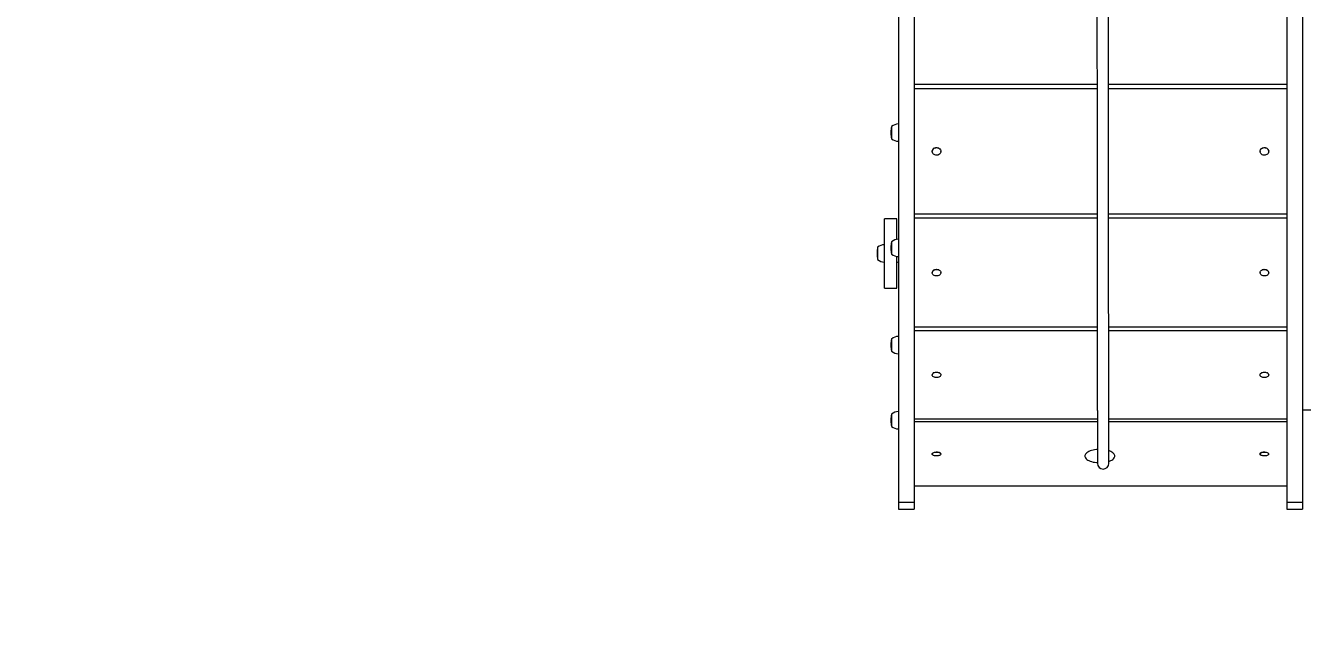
# Model space of a CAD drawing. Header units: millimetres. Extents: x -11024 to 8278, y -7837 to 5770.
# Drawn here: x -5625 to -3413, y -3212 to -2183 of the extents above; entities that cross this region are included whole.
import ezdxf

# ---------------------------------------------------------------- set-up
doc = ezdxf.new("R2010")
doc.units = ezdxf.units.MM
for name, color, linetype in [('DIKOM_ОБЪЕКТ', 7, 'Continuous'), ('DIKOM_РАЗМЕР_ЗОНА', 7, 'Continuous'), ('DIKOM_РАЗМЕР_ОБЪЕКТА', 7, 'Continuous')]:
    doc.layers.add(name, color=color, linetype=linetype)
doc.styles.add('style1', font='arial.ttf', dxfattribs={"width": 0.8})
doc.dimstyles.new('1-50', dxfattribs={"dimtxt": 300, "dimasz": 200, "dimexe": 100, "dimexo": 0, "dimgap": 100, "dimtad": 1, "dimtxsty": 'style1', "dimcen": 200, "dimclrd": 7, "dimclre": 7, "dimclrt": 7, "dimadec": 1, "dimazin": 2, "dimtfac": 1, "dimtmove": 0, "dimatfit": 2, "dimfxl": 0, "dimlwd": 25, "dimlwe": 18, "dimarcsym": 0})

# ---------------------------------------------------------------- blocks, each defined once
blk = doc.blocks.new('*D9')
at = {"layer": 'Defpoints', "color": 0, "transparency": 16777216}
for p in [(3740.7, 3707.5), (-8191.6, -3797.3), (-1076.1, -3797.3)]:
    blk.add_point(p, dxfattribs=at)
at = {"layer": 'DIKOM_РАЗМЕР_ОБЪЕКТА', "color": 7, "lineweight": 18, "transparency": 16777216}
for p, q in [((3740.7, 3707.5), (-8291.6, 3707.5)), ((-1076.1, -3797.3), (-8291.6, -3797.3))]:
    blk.add_line(p, q, dxfattribs=at)
at = {"layer": 'DIKOM_РАЗМЕР_ОБЪЕКТА', "color": 7, "lineweight": 25, "transparency": 16777216}
blk.add_line((-8191.6, 3507.5), (-8191.6, -3597.3), dxfattribs=at)
at = {"layer": 'DIKOM_РАЗМЕР_ОБЪЕКТА', "color": 7, "transparency": 16777216}
for points in [[(-8224.9, 3507.5), (-8158.2, 3507.5), (-8191.6, 3707.5)], [(-8224.9, -3597.3), (-8158.2, -3597.3), (-8191.6, -3797.3)]]:
    blk.add_solid(points, dxfattribs=at)
at = {"layer": 'DIKOM_РАЗМЕР_ОБЪЕКТА', "color": 7, "transparency": 16777216, "insert": (-8444.7, -44.9), "char_height": 300, "attachment_point": 5, "rotation": 90, "style": 'style1'}
blk.add_mtext('7500', dxfattribs=at)
blk = doc.blocks.new('*D10')
at = {"layer": 'Defpoints', "color": 0, "transparency": 16777216}
for p in [(-7791.3, -186.8), (6174.9, -1433), (6174.9, -5371.3)]:
    blk.add_point(p, dxfattribs=at)
at = {"layer": 'DIKOM_РАЗМЕР_ОБЪЕКТА', "color": 7, "lineweight": 18, "transparency": 16777216}
for p, q in [((-7791.3, -186.8), (-7791.3, -5471.3)), ((6174.9, -1433), (6174.9, -5471.3))]:
    blk.add_line(p, q, dxfattribs=at)
at = {"layer": 'DIKOM_РАЗМЕР_ОБЪЕКТА', "color": 7, "lineweight": 25, "transparency": 16777216}
blk.add_line((-7591.3, -5371.3), (5974.9, -5371.3), dxfattribs=at)
at = {"layer": 'DIKOM_РАЗМЕР_ОБЪЕКТА', "color": 7, "transparency": 16777216}
for points in [[(-7591.3, -5337.9), (-7591.3, -5404.6), (-7791.3, -5371.3)], [(5974.9, -5337.9), (5974.9, -5404.6), (6174.9, -5371.3)]]:
    blk.add_solid(points, dxfattribs=at)
at = {"layer": 'DIKOM_РАЗМЕР_ОБЪЕКТА', "color": 7, "transparency": 16777216, "insert": (-1343.7, -5118.1), "char_height": 300, "attachment_point": 5, "style": 'style1'}
blk.add_mtext('14000', dxfattribs=at)
blk = doc.blocks.new('*D11')
at = {"layer": 'Defpoints', "color": 0, "transparency": 16777216}
for p in [(3316.1, 5770.1), (-10574.2, -5797.3), (-1580.1, -5797.3)]:
    blk.add_point(p, dxfattribs=at)
at = {"layer": 'DIKOM_РАЗМЕР_ЗОНА', "color": 7, "lineweight": 18, "transparency": 16777216}
for p, q in [((3316.1, 5770.1), (-10674.2, 5770.1)), ((-1580.1, -5797.3), (-10674.2, -5797.3))]:
    blk.add_line(p, q, dxfattribs=at)
at = {"layer": 'DIKOM_РАЗМЕР_ЗОНА', "color": 7, "lineweight": 25, "transparency": 16777216}
blk.add_line((-10574.2, 5570.1), (-10574.2, -5597.3), dxfattribs=at)
at = {"layer": 'DIKOM_РАЗМЕР_ЗОНА', "color": 7, "transparency": 16777216}
for points in [[(-10607.5, 5570.1), (-10540.8, 5570.1), (-10574.2, 5770.1)], [(-10607.5, -5597.3), (-10540.8, -5597.3), (-10574.2, -5797.3)]]:
    blk.add_solid(points, dxfattribs=at)
at = {"layer": 'DIKOM_РАЗМЕР_ЗОНА', "color": 7, "transparency": 16777216, "insert": (-10827.3, -173), "char_height": 300, "attachment_point": 5, "rotation": 90, "style": 'style1'}
blk.add_mtext('11500', dxfattribs=at)
blk = doc.blocks.new('*D12')
at = {"layer": 'Defpoints', "color": 0, "transparency": 16777216}
for p in [(8278.3, -1824.9), (-9291.3, -2098.9), (8278.3, -7737)]:
    blk.add_point(p, dxfattribs=at)
at = {"layer": 'DIKOM_РАЗМЕР_ЗОНА', "color": 7, "lineweight": 18, "transparency": 16777216}
for p, q in [((8278.3, -1824.9), (8278.3, -7837)), ((-9291.3, -2098.9), (-9291.3, -7837))]:
    blk.add_line(p, q, dxfattribs=at)
at = {"layer": 'DIKOM_РАЗМЕР_ЗОНА', "color": 7, "lineweight": 25, "transparency": 16777216}
blk.add_line((-9091.3, -7737), (8078.3, -7737), dxfattribs=at)
at = {"layer": 'DIKOM_РАЗМЕР_ЗОНА', "color": 7, "transparency": 16777216}
for points in [[(-9091.3, -7703.7), (-9091.3, -7770.4), (-9291.3, -7737)], [(8078.3, -7703.7), (8078.3, -7770.4), (8278.3, -7737)]]:
    blk.add_solid(points, dxfattribs=at)
at = {"layer": 'DIKOM_РАЗМЕР_ЗОНА', "color": 7, "transparency": 16777216, "insert": (-900.5, -7483.9), "char_height": 300, "attachment_point": 5, "style": 'style1'}
blk.add_mtext('17500', dxfattribs=at)

msp = doc.modelspace()

# ---------------------------------------------------------------- linework, layer by layer
at = {"layer": 'DIKOM_ОБЪЕКТ', "color": 7, "linetype": 'Continuous', "lineweight": 15}
for p, q in [((-4112.616, -1807.638), (-4112.616, -3009.175)), ((-4085.616, -1807.638), (-4085.616, -3009.175)), ((-3439.616, -2136.829), (-3439.616, -3009.175)), ((-3412.616, -2136.829), (-3412.616, -3009.175)), ((-4085.616, -2284.121), (-3768.56, -2284.121)), ((-3768.552, -2292.25), (-4085.616, -2292.25)), ((-3748.759, -2284.121), (-3439.616, -2284.121)), ((-3439.616, -2292.25), (-3748.751, -2292.25)), ((-4125.668, -2366.934), (-4125.668, -2369.884)), ((-4124.616, -2357.609), (-4124.616, -2371.11)), ((-4124.616, -2371.11), (-4124.616, -2379.209)), ((-4054.116, -2400.736), (-4054.116, -2400.901)), ((-4039.116, -2400.901), (-4039.116, -2400.736)), ((-3486.116, -2400.736), (-3486.116, -2400.901)), ((-3471.116, -2400.901), (-3471.116, -2400.736)), ((-4115.664, -2517.615), (-4136.664, -2517.615)), ((-4136.664, -2633.753), (-4136.664, -2517.615)), ((-4115.664, -2553.449), (-4115.664, -2517.615)), ((-4085.616, -2509.221), (-3768.34, -2509.221)), ((-3768.333, -2516.62), (-4085.616, -2516.62)), ((-3748.54, -2509.221), (-3439.616, -2509.221)), ((-3439.616, -2516.62), (-3748.533, -2516.62)), ((-4124.616, -2557.372), (-4124.616, -2567.057)), ((-4149.717, -2576.14), (-4149.717, -2579.089)), ((-4148.664, -2566.815), (-4148.664, -2588.415)), ((-4125.668, -2566.698), (-4125.668, -2569.647)), ((-4124.616, -2567.057), (-4124.616, -2578.972)), ((-4115.664, -2633.753), (-4115.664, -2582.895)), ((-4054.116, -2610.875), (-4054.116, -2611.093)), ((-4039.116, -2611.093), (-4039.116, -2610.875)), ((-3486.116, -2610.875), (-3486.116, -2611.093)), ((-3471.116, -2611.093), (-3471.116, -2610.875)), ((-4136.664, -2637.615), (-4136.664, -2633.753)), ((-4136.664, -2637.615), (-4115.664, -2637.615)), ((-4115.664, -2637.615), (-4115.664, -2633.753)), ((-4085.616, -2705.13), (-3768.149, -2705.13)), ((-3768.143, -2711.512), (-4085.616, -2711.512)), ((-3748.349, -2705.13), (-3439.616, -2705.13)), ((-3439.616, -2711.512), (-3748.342, -2711.512)), ((-4125.668, -2734.987), (-4125.668, -2737.936)), ((-4124.616, -2725.662), (-4124.616, -2738.513)), ((-4124.616, -2738.513), (-4124.616, -2747.262)), ((-4054.116, -2787.9), (-4054.116, -2788.163)), ((-4039.116, -2788.163), (-4039.116, -2787.9)), ((-3486.116, -2787.9), (-3486.116, -2788.163)), ((-3471.116, -2788.163), (-3471.116, -2787.9)), ((-3412.616, -2848.648), (-3391.616, -2848.648)), ((-4125.668, -2865.307), (-4125.668, -2868.257)), ((-4124.616, -2855.982), (-4124.616, -2867.652)), ((-4124.616, -2867.652), (-4124.616, -2877.582)), ((-4085.616, -2864.288), (-3767.993, -2864.288)), ((-3767.988, -2869.408), (-4085.616, -2869.408)), ((-3748.192, -2864.288), (-3439.616, -2864.288)), ((-3439.616, -2869.408), (-3748.187, -2869.408)), ((-4054.116, -2924.981), (-4054.116, -2925.279)), ((-4039.116, -2925.279), (-4039.116, -2924.981)), ((-3486.116, -2924.981), (-3486.116, -2925.279)), ((-3471.116, -2925.279), (-3471.116, -2924.981)), ((-4085.616, -2980.555), (-3439.616, -2980.555)), ((-4085.616, -3009.175), (-4112.616, -3009.175)), ((-4112.616, -3009.175), (-4112.616, -3020.711)), ((-4112.616, -3020.711), (-4085.616, -3020.711)), ((-4085.616, -3009.175), (-4085.616, -3020.711)), ((-3412.616, -3009.175), (-3439.616, -3009.175)), ((-3439.616, -3009.175), (-3439.616, -3020.711)), ((-3439.616, -3020.711), (-3412.616, -3020.711)), ((-3412.616, -3009.175), (-3412.616, -3020.711))]:
    msp.add_line(p, q, dxfattribs=at)
at = {"layer": 'DIKOM_ОБЪЕКТ', "color": 7, "linetype": 'Continuous', "lineweight": 15, "flags": 128}
for points in [[(-4050.922, -2395.571), (-4049.501, -2394.893), (-4047.945, -2394.495), (-4046.327, -2394.396), (-4044.723, -2394.602), (-4043.207, -2395.103), (-4041.851, -2395.874), (-4040.717, -2396.881), (-4039.859, -2398.075), (-4039.317, -2399.402), (-4039.117, -2400.799), (-4039.267, -2402.2), (-4039.76, -2403.541), (-4040.575, -2404.758), (-4041.672, -2405.795), (-4042.999, -2406.603), (-4044.496, -2407.145), (-4046.092, -2407.394), (-4047.713, -2407.34), (-4049.282, -2406.985), (-4050.727, -2406.345), (-4051.979, -2405.451), (-4052.981, -2404.344), (-4053.685, -2403.076), (-4054.058, -2401.706), (-4054.084, -2400.299), (-4053.76, -2398.919), (-4053.102, -2397.633), (-4052.141, -2396.499), (-4050.922, -2395.571)], [(-4050.922, -2395.406), (-4049.501, -2394.727), (-4047.945, -2394.33), (-4046.327, -2394.231), (-4044.723, -2394.437), (-4043.207, -2394.938), (-4041.851, -2395.709), (-4040.717, -2396.716), (-4039.859, -2397.91), (-4039.317, -2399.237), (-4039.117, -2400.634), (-4039.116, -2400.736)], [(-3486.116, -2400.736), (-3486.115, -2400.634), (-3485.915, -2399.237), (-3485.372, -2397.91), (-3484.515, -2396.716), (-3483.381, -2395.709), (-3482.025, -2394.938), (-3480.509, -2394.437), (-3478.904, -2394.231), (-3477.287, -2394.33), (-3475.731, -2394.727), (-3474.31, -2395.406)], [(-3474.31, -2395.571), (-3473.09, -2396.499), (-3472.13, -2397.633), (-3471.472, -2398.919), (-3471.148, -2400.299), (-3471.174, -2401.706), (-3471.547, -2403.076), (-3472.251, -2404.344), (-3473.253, -2405.451), (-3474.505, -2406.345), (-3475.95, -2406.985), (-3477.519, -2407.34), (-3479.14, -2407.394), (-3480.736, -2407.145), (-3482.232, -2406.603), (-3483.56, -2405.795), (-3484.657, -2404.758), (-3485.471, -2403.541), (-3485.965, -2402.2), (-3486.115, -2400.799), (-3485.915, -2399.402), (-3485.372, -2398.075), (-3484.515, -2396.881), (-3483.381, -2395.874), (-3482.025, -2395.103), (-3480.509, -2394.602), (-3478.904, -2394.396), (-3477.287, -2394.495), (-3475.731, -2394.893), (-3474.31, -2395.571)], [(-4115.664, -2592.615), (-4114.032, -2592.529), (-4112.616, -2592.338)], [(-4051.04, -2606.526), (-4049.634, -2605.916), (-4048.088, -2605.548), (-4046.472, -2605.439), (-4044.864, -2605.594), (-4043.337, -2606.007), (-4041.963, -2606.657), (-4040.808, -2607.515), (-4039.924, -2608.54), (-4039.352, -2609.685), (-4039.121, -2610.895), (-4039.239, -2612.115), (-4039.703, -2613.286), (-4040.49, -2614.356), (-4041.563, -2615.272), (-4042.873, -2615.994), (-4044.358, -2616.486), (-4045.948, -2616.726), (-4047.57, -2616.702), (-4049.146, -2616.417), (-4050.605, -2615.882), (-4051.877, -2615.124), (-4052.903, -2614.176), (-4053.635, -2613.085), (-4054.039, -2611.901), (-4054.096, -2610.679), (-4053.803, -2609.476), (-4053.174, -2608.349), (-4052.238, -2607.35), (-4051.04, -2606.526)], [(-4051.04, -2606.308), (-4049.634, -2605.698), (-4048.088, -2605.329), (-4046.472, -2605.22), (-4044.864, -2605.376), (-4043.337, -2605.788), (-4041.963, -2606.439), (-4040.808, -2607.297), (-4039.924, -2608.322), (-4039.352, -2609.466), (-4039.121, -2610.677), (-4039.116, -2610.875)], [(-3486.116, -2610.875), (-3486.111, -2610.677), (-3485.88, -2609.466), (-3485.308, -2608.322), (-3484.424, -2607.297), (-3483.268, -2606.439), (-3481.895, -2605.788), (-3480.368, -2605.376), (-3478.76, -2605.22), (-3477.144, -2605.329), (-3475.598, -2605.698), (-3474.192, -2606.308)], [(-3474.192, -2606.526), (-3472.994, -2607.35), (-3472.058, -2608.349), (-3471.429, -2609.476), (-3471.136, -2610.679), (-3471.193, -2611.901), (-3471.597, -2613.085), (-3472.329, -2614.176), (-3473.355, -2615.124), (-3474.627, -2615.882), (-3476.085, -2616.417), (-3477.662, -2616.702), (-3479.284, -2616.726), (-3480.874, -2616.486), (-3482.359, -2615.994), (-3483.669, -2615.272), (-3484.742, -2614.356), (-3485.529, -2613.286), (-3485.993, -2612.115), (-3486.111, -2610.895), (-3485.88, -2609.685), (-3485.308, -2608.54), (-3484.424, -2607.515), (-3483.268, -2606.657), (-3481.895, -2606.007), (-3480.368, -2605.594), (-3478.76, -2605.439), (-3477.144, -2605.548), (-3475.598, -2605.916), (-3474.192, -2606.526)], [(-4051.222, -2784.546), (-4049.842, -2784.025), (-4048.311, -2783.698), (-4046.701, -2783.58), (-4045.087, -2783.676), (-4043.544, -2783.982), (-4042.145, -2784.483), (-4040.955, -2785.156), (-4040.03, -2785.97), (-4039.412, -2786.887), (-4039.132, -2787.863), (-4039.202, -2788.853), (-4039.617, -2789.811), (-4040.361, -2790.692), (-4041.396, -2791.454), (-4042.677, -2792.063), (-4044.141, -2792.489), (-4045.72, -2792.713), (-4047.342, -2792.725), (-4048.93, -2792.523), (-4050.409, -2792.117), (-4051.711, -2791.526), (-4052.775, -2790.778), (-4053.551, -2789.907), (-4054.003, -2788.956), (-4054.109, -2787.967), (-4053.865, -2786.987), (-4053.282, -2786.062), (-4052.387, -2785.236), (-4051.222, -2784.546)], [(-4051.222, -2784.283), (-4049.842, -2783.762), (-4048.311, -2783.435), (-4046.701, -2783.317), (-4045.087, -2783.413), (-4043.544, -2783.719), (-4042.145, -2784.22), (-4040.955, -2784.893), (-4040.03, -2785.707), (-4039.412, -2786.624), (-4039.132, -2787.6), (-4039.116, -2787.9)], [(-3486.116, -2787.9), (-3486.1, -2787.6), (-3485.819, -2786.624), (-3485.202, -2785.707), (-3484.277, -2784.893), (-3483.086, -2784.22), (-3481.687, -2783.719), (-3480.145, -2783.413), (-3478.531, -2783.317), (-3476.92, -2783.435), (-3475.39, -2783.762), (-3474.01, -2784.283)], [(-3474.01, -2784.546), (-3472.845, -2785.236), (-3471.95, -2786.062), (-3471.367, -2786.987), (-3471.123, -2787.967), (-3471.229, -2788.956), (-3471.68, -2789.907), (-3472.456, -2790.778), (-3473.52, -2791.526), (-3474.822, -2792.117), (-3476.302, -2792.523), (-3477.89, -2792.725), (-3479.512, -2792.713), (-3481.091, -2792.489), (-3482.555, -2792.063), (-3483.835, -2791.454), (-3484.871, -2790.692), (-3485.614, -2789.811), (-3486.03, -2788.853), (-3486.1, -2787.863), (-3485.819, -2786.887), (-3485.202, -2785.97), (-3484.277, -2785.156), (-3483.086, -2784.483), (-3481.687, -2783.982), (-3480.145, -2783.676), (-3478.531, -2783.58), (-3476.92, -2783.698), (-3475.39, -2784.025), (-3474.01, -2784.546)], [(-3767.967, -2917.333), (-3769.733, -2917.49), (-3772.634, -2917.876), (-3775.414, -2918.409), (-3778.036, -2919.083), (-3780.465, -2919.886), (-3782.668, -2920.81), (-3784.614, -2921.842), (-3786.278, -2922.966), (-3787.637, -2924.169), (-3788.673, -2925.434), (-3789.371, -2926.744), (-3789.723, -2928.081), (-3789.723, -2929.428), (-3789.371, -2930.765), (-3788.673, -2932.075), (-3787.637, -2933.34), (-3786.278, -2934.543), (-3784.614, -2935.667), (-3782.668, -2936.699), (-3780.465, -2937.623), (-3778.036, -2938.426), (-3775.414, -2939.1), (-3772.634, -2939.633), (-3769.733, -2940.019), (-3767.942, -2940.178)], [(-3748.052, -2937.998), (-3746.991, -2937.623), (-3744.788, -2936.699), (-3742.842, -2935.667), (-3741.178, -2934.543), (-3739.819, -2933.34), (-3738.784, -2932.075), (-3738.086, -2930.765), (-3737.734, -2929.428), (-3737.734, -2928.081), (-3738.086, -2926.744), (-3738.784, -2925.434), (-3739.819, -2924.169), (-3741.178, -2922.966), (-3742.842, -2921.842), (-3744.788, -2920.81), (-3746.991, -2919.886), (-3748.056, -2919.51)], [(-4054.116, -2924.981), (-4054.114, -2924.914), (-4053.906, -2924.199), (-4053.357, -2923.52), (-4052.493, -2922.91), (-4051.354, -2922.397), (-4049.994, -2922.004), (-4048.476, -2921.751)], [(-4048.476, -2922.049), (-4046.87, -2921.947), (-4045.253, -2922), (-4043.699, -2922.207), (-4042.282, -2922.558), (-4041.067, -2923.036), (-4040.112, -2923.618), (-4039.461, -2924.279), (-4039.145, -2924.986), (-4039.178, -2925.707), (-4039.559, -2926.407), (-4040.269, -2927.056), (-4041.277, -2927.621), (-4042.534, -2928.076), (-4043.982, -2928.401), (-4045.553, -2928.58), (-4047.174, -2928.604), (-4048.768, -2928.473), (-4050.263, -2928.193), (-4051.586, -2927.776), (-4052.677, -2927.243), (-4053.485, -2926.617), (-4053.972, -2925.93), (-4054.114, -2925.211), (-4053.906, -2924.496), (-4053.357, -2923.818), (-4052.493, -2923.208), (-4051.354, -2922.694), (-4049.994, -2922.302), (-4048.476, -2922.049)], [(-4048.476, -2921.751), (-4046.87, -2921.649), (-4045.253, -2921.703), (-4043.699, -2921.909), (-4042.282, -2922.26), (-4041.067, -2922.738), (-4040.112, -2923.321), (-4039.461, -2923.981), (-4039.145, -2924.688), (-4039.116, -2924.981)], [(-3486.116, -2924.981), (-3486.087, -2924.688), (-3485.771, -2923.981), (-3485.119, -2923.321), (-3484.164, -2922.738), (-3482.95, -2922.26), (-3481.532, -2921.909), (-3479.979, -2921.703), (-3478.362, -2921.649), (-3476.756, -2921.751)], [(-3476.756, -2922.049), (-3475.238, -2922.302), (-3473.877, -2922.694), (-3472.739, -2923.208), (-3471.875, -2923.818), (-3471.325, -2924.496), (-3471.117, -2925.211), (-3471.26, -2925.93), (-3471.747, -2926.617), (-3472.555, -2927.243), (-3473.646, -2927.776), (-3474.969, -2928.193), (-3476.463, -2928.473), (-3478.058, -2928.604), (-3479.679, -2928.58), (-3481.25, -2928.401), (-3482.698, -2928.076), (-3483.955, -2927.621), (-3484.963, -2927.056), (-3485.673, -2926.407), (-3486.054, -2925.707), (-3486.087, -2924.986), (-3485.771, -2924.279), (-3485.119, -2923.618), (-3484.164, -2923.036), (-3482.95, -2922.558), (-3481.532, -2922.207), (-3479.979, -2922), (-3478.362, -2921.947), (-3476.756, -2922.049)], [(-3476.756, -2921.751), (-3475.238, -2922.004), (-3473.877, -2922.397), (-3472.739, -2922.91), (-3471.875, -2923.52), (-3471.325, -2924.199), (-3471.117, -2924.914), (-3471.116, -2924.981)]]:
    msp.add_lwpolyline(points, dxfattribs=at)
at = {"layer": 'DIKOM_ОБЪЕКТ', "color": 7, "linetype": 'Continuous', "lineweight": 15}
for centre, radius, start, end in [((-4083.833, -2366.934), 41.836, 167.120378, 180), ((-4112.456, -2372.086), 18.677, 90.490933, 130.621157), ((-4083.833, -2369.884), 41.836, 180, 192.879622), ((-4112.456, -2364.732), 18.677, 229.378843, 269.509067), ((-4047.812, -2400.892), 6.306, 119.545491, 178.580159), ((-3477.369, -2400.862), 6.254, 1.152365, 60.721985), ((-4136.504, -2581.291), 18.677, 90.490933, 130.621157), ((-4083.833, -2566.698), 41.836, 167.120378, 180), ((-4112.456, -2571.849), 18.677, 90.490933, 130.621157), ((-4107.881, -2576.14), 41.836, 167.120378, 180), ((-4107.881, -2579.089), 41.836, 180, 192.879622), ((-4136.504, -2573.938), 18.677, 229.378843, 269.509067), ((-4083.833, -2569.647), 41.836, 180, 192.879622), ((-4112.456, -2564.496), 18.677, 229.378843, 269.509067), ((-4048.758, -2611.165), 5.366, 115.162899, 176.90378), ((-3476.393, -2611.11), 5.282, 2.547927, 65.377164), ((-4083.833, -2734.987), 41.836, 167.120378, 180), ((-4083.833, -2737.936), 41.836, 180, 192.879622), ((-4112.456, -2740.138), 18.677, 90.490933, 130.621157), ((-4112.456, -2732.785), 18.677, 229.378843, 269.509067), ((-4049.838, -2788.357), 4.303, 108.770547, 173.902468), ((-3475.279, -2788.265), 4.179, 5.007333, 72.319653), ((-4112.456, -2870.459), 18.677, 90.490933, 130.621157), ((-4083.833, -2865.307), 41.836, 167.120378, 180), ((-4083.833, -2868.257), 41.836, 180, 192.879622), ((-4112.456, -2863.105), 18.677, 229.378843, 269.509067), ((-3758.017, -2941.464), 9.9, 180.018108, 359.997069)]:
    msp.add_arc(centre, radius, start, end, dxfattribs=at)
for points, knots in [([(-3769.068, -1764.683), (-3769.068, -1764.943), (-3769.064, -1767.733), (-3769.059, -1773.456), (-3769.052, -1780.889), (-3769.045, -1787.718), (-3769.039, -1794.303), (-3769.032, -1800.632), (-3769.027, -1806.679), (-3769.021, -1812.112), (-3769.016, -1816.994), (-3769.012, -1821.5), (-3769.001, -1832.083), (-3768.985, -1848.725), (-3768.965, -1868.661), (-3768.948, -1885.904), (-3768.934, -1900.304), (-3768.919, -1915.116), (-3768.905, -1930.45), (-3768.889, -1946.426), (-3768.874, -1961.411), (-3768.86, -1975.329), (-3768.848, -1988.011), (-3768.835, -2001.301), (-3768.821, -2015.276), (-3768.807, -2029.725), (-3768.793, -2044.662), (-3768.777, -2060.112), (-3768.762, -2076.356), (-3768.745, -2093.277), (-3768.728, -2110.678), (-3768.711, -2128.45), (-3768.693, -2146.496), (-3768.676, -2164.833), (-3768.655, -2186.017), (-3768.632, -2210.049), (-3768.605, -2236.829), (-3768.58, -2263.506), (-3768.554, -2289.905), (-3768.531, -2314.057), (-3768.51, -2335.895), (-3768.491, -2355.466), (-3768.472, -2374.572), (-3768.454, -2393.237), (-3768.436, -2411.484), (-3768.417, -2430.398), (-3768.399, -2449.916), (-3768.379, -2469.995), (-3768.36, -2489.651), (-3768.338, -2511.702), (-3768.315, -2536.015), (-3768.288, -2562.53), (-3768.263, -2588.754), (-3768.237, -2614.735), (-3768.211, -2641.99), (-3768.183, -2670.376), (-3768.154, -2699.678), (-3768.131, -2724.261), (-3768.111, -2744.205), (-3768.095, -2759.624), (-3768.082, -2774.16), (-3768.072, -2785.088), (-3768.063, -2792.788), (-3768.059, -2797.571), (-3768.054, -2802.439), (-3768.048, -2807.603), (-3768.043, -2813.244), (-3768.037, -2819.251), (-3768.031, -2825.595), (-3768.025, -2832.249), (-3768.017, -2839.313), (-3768.011, -2846.778), (-3768.002, -2854.966), (-3767.993, -2863.897), (-3767.984, -2873.587), (-3767.974, -2883.744), (-3767.963, -2894.364), (-3767.952, -2905.454), (-3767.941, -2917.02), (-3767.929, -2929.08), (-3767.921, -2937.281), (-3767.917, -2941.473)], [0, 0, 0, 0, 0.000820344, 0.008782626, 0.016339102, 0.023490762, 0.030240281, 0.037752449, 0.044696212, 0.05107069, 0.056874854, 0.062173634, 0.067404211, 0.095610628, 0.124131253, 0.141209544, 0.158289553, 0.17538407, 0.192508974, 0.209692398, 0.226957903, 0.238990213, 0.251011226, 0.262999333, 0.274940168, 0.286831208, 0.297981836, 0.309117378, 0.320266783, 0.331450915, 0.342677178, 0.353745291, 0.364848494, 0.375973432, 0.387101375, 0.402971256, 0.418801483, 0.434579291, 0.450293205, 0.465940029, 0.478290801, 0.490629652, 0.502977175, 0.515348693, 0.527751692, 0.540178617, 0.554856675, 0.569568022, 0.584305867, 0.599066378, 0.62018542, 0.641294969, 0.662340241, 0.683337123, 0.704299319, 0.729162754, 0.753995828, 0.778816865, 0.793377277, 0.807474205, 0.821051202, 0.834114503, 0.838860643, 0.843535741, 0.848197214, 0.853316326, 0.858998126, 0.865243412, 0.871648831, 0.878556975, 0.885968785, 0.893885193, 0.902307242, 0.912304964, 0.922934692, 0.934197339, 0.946093332, 0.958622604, 0.971784553, 0.985577746, 1, 1, 1, 1]), ([(-3748.116, -2941.456), (-3748.12, -2937.674), (-3748.127, -2930.29), (-3748.138, -2919.46), (-3748.148, -2909.13), (-3748.157, -2899.289), (-3748.167, -2889.931), (-3748.176, -2881.056), (-3748.184, -2872.876), (-3748.191, -2865.371), (-3748.198, -2858.526), (-3748.205, -2852.104), (-3748.21, -2846.114), (-3748.215, -2840.562), (-3748.225, -2831.118), (-3748.238, -2817.321), (-3748.257, -2798.502), (-3748.277, -2778.244), (-3748.298, -2756.495), (-3748.321, -2733.386), (-3748.344, -2709.59), (-3748.368, -2685.196), (-3748.393, -2659.782), (-3748.419, -2633.394), (-3748.445, -2606.075), (-3748.473, -2578.404), (-3748.5, -2550.493), (-3748.527, -2522.149), (-3748.552, -2497.123), (-3748.573, -2475.573), (-3748.59, -2457.768), (-3748.608, -2439.608), (-3748.626, -2421.058), (-3748.645, -2402.085), (-3748.664, -2382.656), (-3748.683, -2362.733), (-3748.703, -2342.175), (-3748.723, -2320.93), (-3748.745, -2299.061), (-3748.766, -2276.825), (-3748.788, -2254.325), (-3748.81, -2231.8), (-3748.832, -2209.352), (-3748.853, -2187.084), (-3748.874, -2164.987), (-3748.894, -2144.94), (-3748.912, -2126.974), (-3748.927, -2111.063), (-3748.942, -2095.534), (-3748.957, -2080.451), (-3748.971, -2065.881), (-3748.985, -2051.892), (-3748.998, -2038.554), (-3749.01, -2025.826), (-3749.022, -2013.666), (-3749.033, -2002.032), (-3749.044, -1990.877), (-3749.057, -1978.369), (-3749.07, -1964.736), (-3749.084, -1950.118), (-3749.098, -1936.052), (-3749.112, -1922.498), (-3749.124, -1909.386), (-3749.137, -1896.734), (-3749.149, -1884.586), (-3749.16, -1873.918), (-3749.169, -1864.598), (-3749.177, -1856.508), (-3749.183, -1849.88), (-3749.188, -1844.469), (-3749.193, -1840.049), (-3749.198, -1835.158), (-3749.203, -1829.791), (-3749.209, -1824.042), (-3749.215, -1817.888), (-3749.221, -1811.305), (-3749.229, -1804.129), (-3749.236, -1796.282), (-3749.245, -1787.664), (-3749.253, -1779.518), (-3749.26, -1772.008), (-3749.267, -1765.486), (-3749.273, -1759.153), (-3749.278, -1753.951), (-3749.28, -1751.416), (-3749.281, -1750.329)], [0, 0, 0, 0, 0.01278865, 0.02496922, 0.03654016, 0.04750055, 0.05784995, 0.06758842, 0.0767164, 0.0845479, 0.09186759, 0.09867619, 0.10497442, 0.11076313, 0.11604435, 0.13429087, 0.15286106, 0.17175822, 0.19228, 0.21280789, 0.23334079, 0.25389083, 0.27444997, 0.29627292, 0.31812672, 0.34004255, 0.36202077, 0.38401446, 0.40601332, 0.41896147, 0.4318869, 0.44478347, 0.45764639, 0.47047631, 0.48327835, 0.4960626, 0.50884211, 0.52185232, 0.53488502, 0.54795896, 0.56107927, 0.57424299, 0.58721174, 0.60021404, 0.61323907, 0.62625402, 0.6360887, 0.6458937, 0.65566535, 0.66540409, 0.67511604, 0.68481405, 0.69451766, 0.70424338, 0.71399702, 0.72378248, 0.73359815, 0.74343754, 0.75821596, 0.77297399, 0.78767616, 0.80233036, 0.8169499, 0.83153404, 0.84579515, 0.85961339, 0.86964587, 0.87943674, 0.88899283, 0.89380136, 0.89917502, 0.90511475, 0.91162168, 0.91869566, 0.92591592, 0.93364148, 0.94187025, 0.95060069, 0.95983237, 0.96956806, 0.97565452, 0.98192406, 0.9883717, 0.99501644, 1, 1, 1, 1])]:
    msp.add_open_spline(points, degree=3, knots=knots, dxfattribs=at)

# ---------------------------------------------------------------- dimensions: what is measured, and where the dimension line sits
at = {"layer": 'DIKOM_РАЗМЕР_ЗОНА'}
dim = msp.add_linear_dim(base=(-10574.155, -5797.252), p1=(3316.126, 5770.14), p2=(-1580.087, -5797.252), angle=90, text='11500', dimstyle='1-50', dxfattribs=at)
dim.commit()
dim.dimension.update_dxf_attribs({"geometry": '*D11', "text_midpoint": (-10574.155, -172.992), "dimtype": 160})
dim = msp.add_linear_dim(base=(8278.33, -7737.029), p1=(-9291.307, -2098.904), p2=(8278.33, -1824.895), text='17500', dimstyle='1-50', dxfattribs=at)
dim.commit()
dim.dimension.update_dxf_attribs({"geometry": '*D12', "text_midpoint": (-900.475, -7737.029), "dimtype": 160})
at = {"layer": 'DIKOM_РАЗМЕР_ОБЪЕКТА'}
dim = msp.add_linear_dim(base=(-8191.564, -3797.252), p1=(3740.68, 3707.508), p2=(-1076.116, -3797.252), angle=90, text='7500', dimstyle='1-50', dxfattribs=at)
dim.commit()
dim.dimension.update_dxf_attribs({"geometry": '*D9', "text_midpoint": (-8191.564, -44.872), "dimtype": 160})
dim = msp.add_linear_dim(base=(6174.942, -5371.267), p1=(-7791.307, -186.829), p2=(6174.942, -1432.983), text='14000', dimstyle='1-50', dxfattribs=at)
dim.commit()
dim.dimension.update_dxf_attribs({"geometry": '*D10', "text_midpoint": (-1343.681, -5371.267), "dimtype": 160})

doc.saveas('drawing.dxf')
